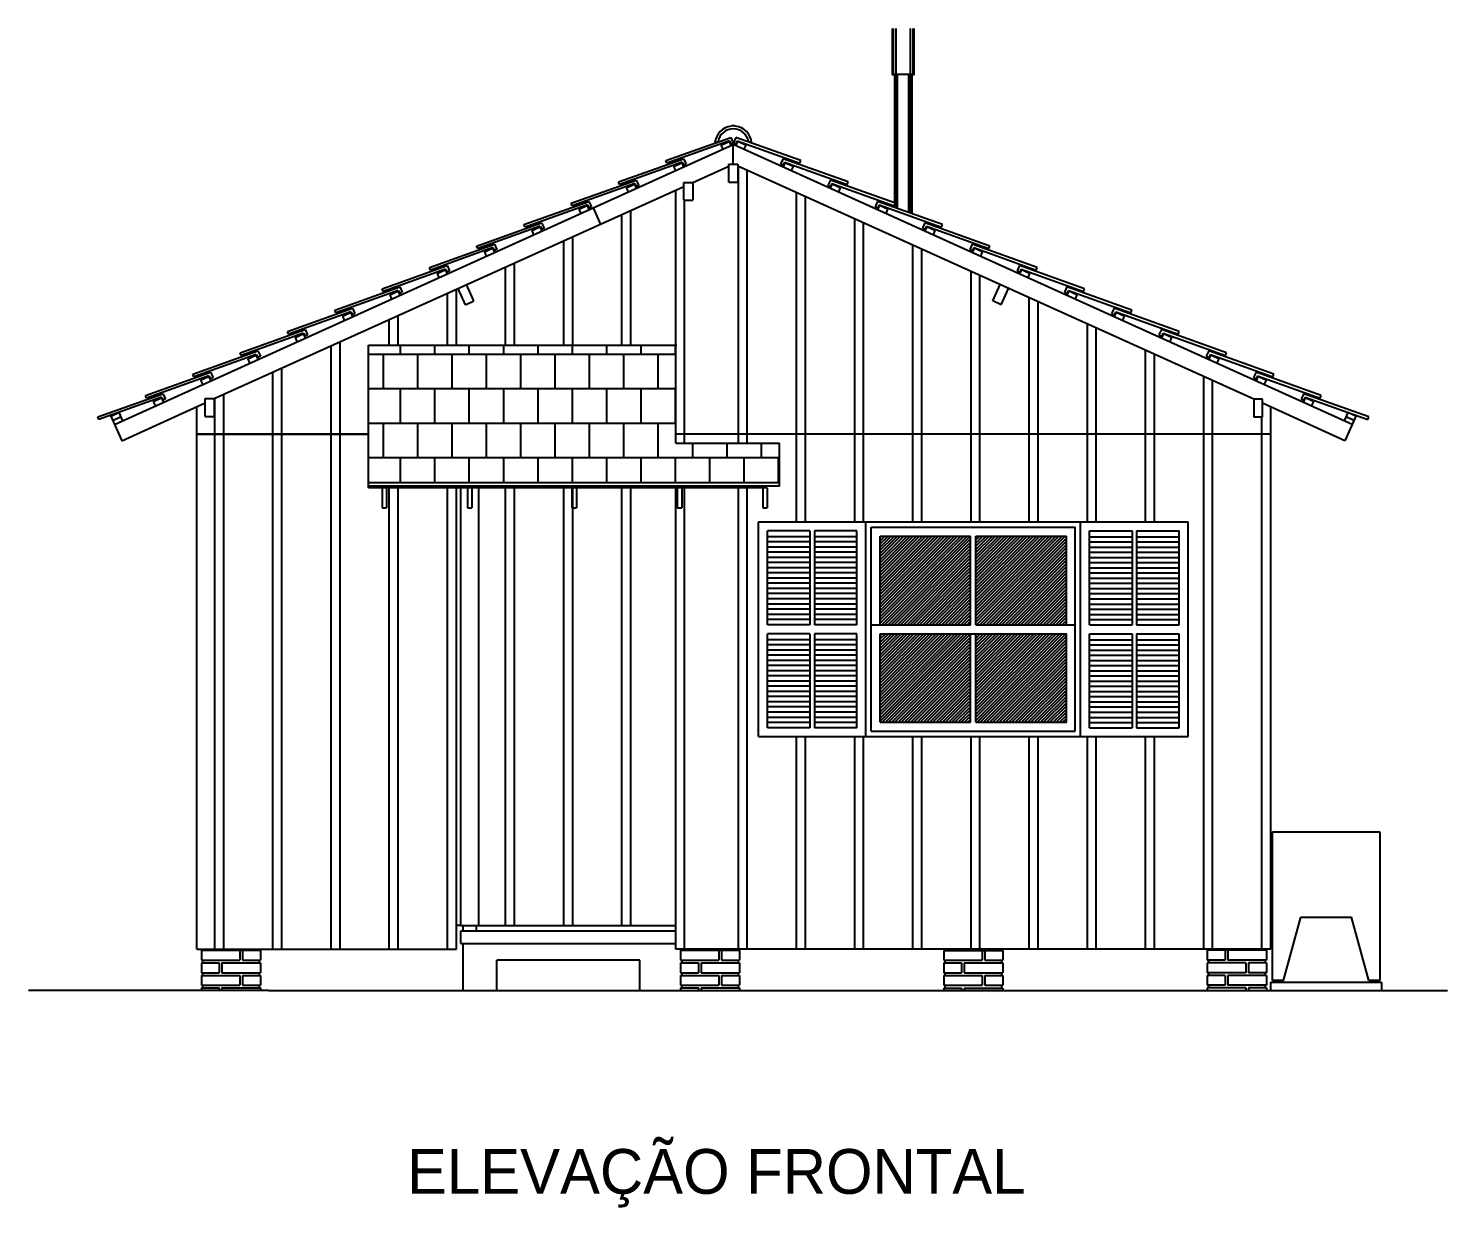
# Model space of a CAD drawing. Extents: x -7 to 295, y -11 to 39.
# Drawn here: x 77.01 to 84.94, y 28.87 to 35.45 of the extents above; entities that cross this region are included whole.
import ezdxf
from ezdxf.enums import TextEntityAlignment as Align

# ---------------------------------------------------------------- set-up
doc = ezdxf.new("R2010")
doc.units = 0
doc.header["$LTSCALE"] = 20
doc.layers.get('0').update_dxf_attribs({"linetype": 'CONTINUOUS'})
for name, color, linetype in [('DIM', 244, 'CONTINUOUS'), ('MADEIRAME', 244, 'CONTINUOUS'), ('PAREDE', 250, 'CONTINUOUS'), ('TELHADO', 1, 'CONTINUOUS'), ('TEXTO', 244, 'CONTINUOUS'), ('VIDROJAN', 252, 'CONTINUOUS'), ('VISTAL', 30, 'CONTINUOUS'), ('VISTAP', 244, 'CONTINUOUS')]:
    doc.layers.add(name, color=color, linetype=linetype)
doc.styles.add('STYLE1', font='txt')

# ---------------------------------------------------------------- blocks, each defined once
blk = doc.blocks.new('*X3')
at = {"color": 0, "linetype": 'CONTINUOUS'}
for p, q in [((19.1282, -4.0826), (19.6139, -3.5969)), ((19.1282, -4.0649), (19.5962, -3.5969)), ((19.1282, -4.0472), (19.5785, -3.5969)), ((19.1282, -4.0295), (19.5608, -3.5969)), ((19.1282, -4.0119), (19.5431, -3.5969)), ((19.1282, -3.9942), (19.5255, -3.5969)), ((19.1282, -3.9765), (19.5078, -3.5969)), ((19.1282, -3.9588), (19.4901, -3.5969)), ((19.1282, -3.9411), (19.4724, -3.5969)), ((19.1282, -3.9235), (19.4548, -3.5969)), ((19.1282, -3.9058), (19.4371, -3.5969)), ((19.1282, -3.8881), (19.4194, -3.5969)), ((19.1282, -3.8704), (19.4017, -3.5969)), ((19.1282, -3.8528), (19.384, -3.5969)), ((19.1282, -3.8351), (19.3664, -3.5969)), ((19.1282, -3.8174), (19.3487, -3.5969)), ((19.1282, -3.7997), (19.331, -3.5969)), ((19.1282, -3.782), (19.3133, -3.5969)), ((19.1282, -3.7644), (19.2957, -3.5969)), ((19.1282, -3.7467), (19.278, -3.5969)), ((19.1282, -3.729), (19.2603, -3.5969)), ((19.1282, -3.7113), (19.2426, -3.5969)), ((19.1282, -3.6937), (19.2249, -3.5969)), ((19.1282, -3.676), (19.2073, -3.5969)), ((19.1282, -3.6583), (19.1896, -3.5969)), ((19.1282, -3.6406), (19.1719, -3.5969)), ((19.1282, -3.6229), (19.1542, -3.5969)), ((19.1282, -3.6053), (19.1366, -3.5969)), ((19.1365, -4.0919), (19.6315, -3.5969)), ((19.1542, -4.0919), (19.6332, -3.6129)), ((19.1719, -4.0919), (19.6332, -3.6306)), ((19.6632, -4.0779), (20.1442, -3.5969)), ((19.6632, -4.0602), (20.1265, -3.5969)), ((19.6632, -4.0425), (20.1088, -3.5969)), ((19.6632, -4.0249), (20.0912, -3.5969)), ((19.6632, -4.0072), (20.0735, -3.5969)), ((19.6632, -3.9895), (20.0558, -3.5969)), ((19.6632, -3.9718), (20.0381, -3.5969)), ((19.6632, -3.9541), (20.0204, -3.5969)), ((19.6632, -3.9365), (20.0028, -3.5969)), ((19.6632, -3.9188), (19.9851, -3.5969)), ((19.6632, -3.9011), (19.9674, -3.5969)), ((19.6632, -3.8834), (19.9497, -3.5969)), ((19.6632, -3.8658), (19.9321, -3.5969)), ((19.6632, -3.8481), (19.9144, -3.5969)), ((19.6632, -3.8304), (19.8967, -3.5969)), ((19.6632, -3.8127), (19.879, -3.5969)), ((19.6632, -3.795), (19.8613, -3.5969)), ((19.6632, -3.7774), (19.8437, -3.5969)), ((19.6632, -3.7597), (19.826, -3.5969)), ((19.6632, -3.742), (19.8083, -3.5969)), ((19.6632, -3.7243), (19.7906, -3.5969)), ((19.6632, -3.7067), (19.773, -3.5969)), ((19.6632, -3.689), (19.7553, -3.5969)), ((19.6632, -3.6713), (19.7376, -3.5969)), ((19.6632, -3.6536), (19.7199, -3.5969)), ((19.6632, -3.636), (19.7022, -3.5969)), ((19.6632, -3.6183), (19.6846, -3.5969)), ((19.6632, -3.6006), (19.6669, -3.5969)), ((19.6669, -4.0919), (20.1619, -3.5969)), ((19.6845, -4.0919), (20.1682, -3.6082)), ((19.7022, -4.0919), (20.1682, -3.6259)), ((19.7199, -4.0919), (20.1682, -3.6436)), ((19.1896, -4.0919), (19.6332, -3.6483)), ((19.2072, -4.0919), (19.6332, -3.666)), ((19.2249, -4.0919), (19.6332, -3.6836)), ((19.2426, -4.0919), (19.6332, -3.7013)), ((19.2603, -4.0919), (19.6332, -3.719)), ((19.7376, -4.0919), (20.1682, -3.6613)), ((19.7552, -4.0919), (20.1682, -3.679)), ((19.7729, -4.0919), (20.1682, -3.6966)), ((19.7906, -4.0919), (20.1682, -3.7143)), ((19.278, -4.0919), (19.6332, -3.7367)), ((19.2956, -4.0919), (19.6332, -3.7543)), ((19.3133, -4.0919), (19.6332, -3.772)), ((19.331, -4.0919), (19.6332, -3.7897)), ((19.8083, -4.0919), (20.1682, -3.732)), ((19.826, -4.0919), (20.1682, -3.7497)), ((19.8436, -4.0919), (20.1682, -3.7673)), ((19.8613, -4.0919), (20.1682, -3.785)), ((19.879, -4.0919), (20.1682, -3.8027)), ((19.3487, -4.0919), (19.6332, -3.8074)), ((19.3663, -4.0919), (19.6332, -3.825)), ((19.384, -4.0919), (19.6332, -3.8427)), ((19.4017, -4.0919), (19.6332, -3.8604)), ((19.4194, -4.0919), (19.6332, -3.8781)), ((19.8967, -4.0919), (20.1682, -3.8204)), ((19.9143, -4.0919), (20.1682, -3.8381)), ((19.932, -4.0919), (20.1682, -3.8557)), ((19.9497, -4.0919), (20.1682, -3.8734)), ((19.4371, -4.0919), (19.6332, -3.8958)), ((19.4547, -4.0919), (19.6332, -3.9134)), ((19.4724, -4.0919), (19.6332, -3.9311)), ((19.4901, -4.0919), (19.6332, -3.9488)), ((19.9674, -4.0919), (20.1682, -3.8911)), ((19.9851, -4.0919), (20.1682, -3.9088)), ((20.0027, -4.0919), (20.1682, -3.9264)), ((20.0204, -4.0919), (20.1682, -3.9441)), ((20.0381, -4.0919), (20.1682, -3.9618)), ((19.5078, -4.0919), (19.6332, -3.9665)), ((19.5254, -4.0919), (19.6332, -3.9841)), ((19.5431, -4.0919), (19.6332, -4.0018)), ((19.5608, -4.0919), (19.6332, -4.0195)), ((19.5785, -4.0919), (19.6332, -4.0372)), ((20.0558, -4.0919), (20.1682, -3.9795)), ((20.0734, -4.0919), (20.1682, -3.9972)), ((20.0911, -4.0919), (20.1682, -4.0148)), ((20.1088, -4.0919), (20.1682, -4.0325)), ((19.5962, -4.0919), (19.6332, -4.0549)), ((19.6138, -4.0919), (19.6332, -4.0725)), ((19.6315, -4.0919), (19.6332, -4.0902)), ((20.1265, -4.0919), (20.1682, -4.0502)), ((20.1442, -4.0919), (20.1682, -4.0679)), ((20.1618, -4.0919), (20.1682, -4.0855)), ((19.1282, -4.6306), (19.6169, -4.1419)), ((19.1282, -4.6129), (19.5992, -4.1419)), ((19.1282, -4.5952), (19.5815, -4.1419)), ((19.1282, -4.5775), (19.5638, -4.1419)), ((19.1282, -4.5599), (19.5462, -4.1419)), ((19.1282, -4.5422), (19.5285, -4.1419)), ((19.1282, -4.5245), (19.5108, -4.1419)), ((19.1282, -4.5068), (19.4931, -4.1419)), ((19.1282, -4.4891), (19.4754, -4.1419)), ((19.1282, -4.4715), (19.4578, -4.1419)), ((19.1282, -4.4538), (19.4401, -4.1419)), ((19.1282, -4.4361), (19.4224, -4.1419)), ((19.1282, -4.4184), (19.4047, -4.1419)), ((19.1282, -4.4008), (19.3871, -4.1419)), ((19.1282, -4.3831), (19.3694, -4.1419)), ((19.1282, -4.3654), (19.3517, -4.1419)), ((19.1282, -4.3477), (19.334, -4.1419)), ((19.1282, -4.33), (19.3163, -4.1419)), ((19.1282, -4.3124), (19.2987, -4.1419)), ((19.1282, -4.2947), (19.281, -4.1419)), ((19.1282, -4.277), (19.2633, -4.1419)), ((19.1282, -4.2593), (19.2456, -4.1419)), ((19.1282, -4.2417), (19.228, -4.1419)), ((19.1282, -4.224), (19.2103, -4.1419)), ((19.1282, -4.2063), (19.1926, -4.1419)), ((19.1282, -4.1886), (19.1749, -4.1419)), ((19.1282, -4.171), (19.1572, -4.1419)), ((19.1282, -4.1533), (19.1396, -4.1419)), ((19.1395, -4.6369), (19.6332, -4.1432)), ((19.1572, -4.6369), (19.6332, -4.1609)), ((19.1749, -4.6369), (19.6332, -4.1786)), ((19.1926, -4.6369), (19.6332, -4.1963)), ((19.6632, -4.1486), (19.6699, -4.1419)), ((19.6632, -4.1663), (19.6876, -4.1419)), ((19.6632, -4.184), (19.7052, -4.1419)), ((19.6632, -4.2016), (19.7229, -4.1419)), ((19.6632, -4.2193), (19.7406, -4.1419)), ((19.6632, -4.237), (19.7583, -4.1419)), ((19.6632, -4.2547), (19.776, -4.1419)), ((19.6632, -4.2723), (19.7936, -4.1419)), ((19.6632, -4.29), (19.8113, -4.1419)), ((19.6632, -4.3077), (19.829, -4.1419)), ((19.6632, -4.3254), (19.8467, -4.1419)), ((19.6632, -4.3431), (19.8643, -4.1419)), ((19.6632, -4.3607), (19.882, -4.1419)), ((19.6632, -4.3784), (19.8997, -4.1419)), ((19.6632, -4.3961), (19.9174, -4.1419)), ((19.6632, -4.4138), (19.9351, -4.1419)), ((19.6632, -4.4314), (19.9527, -4.1419)), ((19.6632, -4.4491), (19.9704, -4.1419)), ((19.6632, -4.4668), (19.9881, -4.1419)), ((19.6632, -4.4845), (20.0058, -4.1419)), ((19.6632, -4.5022), (20.0234, -4.1419)), ((19.6632, -4.5198), (20.0411, -4.1419)), ((19.6632, -4.5375), (20.0588, -4.1419)), ((19.6632, -4.5552), (20.0765, -4.1419)), ((19.6632, -4.5729), (20.0942, -4.1419)), ((19.6632, -4.5905), (20.1118, -4.1419)), ((19.6632, -4.6082), (20.1295, -4.1419)), ((19.6632, -4.6259), (20.1472, -4.1419)), ((19.6699, -4.6369), (20.1649, -4.1419)), ((19.6875, -4.6369), (20.1682, -4.1563)), ((19.7052, -4.6369), (20.1682, -4.1739)), ((19.7229, -4.6369), (20.1682, -4.1916)), ((19.2102, -4.6369), (19.6332, -4.214)), ((19.2279, -4.6369), (19.6332, -4.2316)), ((19.2456, -4.6369), (19.6332, -4.2493)), ((19.2633, -4.6369), (19.6332, -4.267)), ((19.7406, -4.6369), (20.1682, -4.2093)), ((19.7583, -4.6369), (20.1682, -4.227)), ((19.7759, -4.6369), (20.1682, -4.2446)), ((19.7936, -4.6369), (20.1682, -4.2623)), ((19.8113, -4.6369), (20.1682, -4.28)), ((19.281, -4.6369), (19.6332, -4.2847)), ((19.2986, -4.6369), (19.6332, -4.3023)), ((19.3163, -4.6369), (19.6332, -4.32)), ((19.334, -4.6369), (19.6332, -4.3377)), ((19.3517, -4.6369), (19.6332, -4.3554)), ((19.829, -4.6369), (20.1682, -4.2977)), ((19.8466, -4.6369), (20.1682, -4.3154)), ((19.8643, -4.6369), (20.1682, -4.333)), ((19.882, -4.6369), (20.1682, -4.3507)), ((19.3693, -4.6369), (19.6332, -4.3731)), ((19.387, -4.6369), (19.6332, -4.3907)), ((19.4047, -4.6369), (19.6332, -4.4084)), ((19.4224, -4.6369), (19.6332, -4.4261)), ((19.8997, -4.6369), (20.1682, -4.3684)), ((19.9174, -4.6369), (20.1682, -4.3861)), ((19.935, -4.6369), (20.1682, -4.4037)), ((19.9527, -4.6369), (20.1682, -4.4214)), ((19.9704, -4.6369), (20.1682, -4.4391)), ((19.4401, -4.6369), (19.6332, -4.4438)), ((19.4577, -4.6369), (19.6332, -4.4614)), ((19.4754, -4.6369), (19.6332, -4.4791)), ((19.4931, -4.6369), (19.6332, -4.4968)), ((19.5108, -4.6369), (19.6332, -4.5145)), ((19.9881, -4.6369), (20.1682, -4.4568)), ((20.0057, -4.6369), (20.1682, -4.4745)), ((20.0234, -4.6369), (20.1682, -4.4921)), ((20.0411, -4.6369), (20.1682, -4.5098)), ((19.5284, -4.6369), (19.6332, -4.5322)), ((19.5461, -4.6369), (19.6332, -4.5498)), ((19.5638, -4.6369), (19.6332, -4.5675)), ((19.5815, -4.6369), (19.6332, -4.5852)), ((20.0588, -4.6369), (20.1682, -4.5275)), ((20.0765, -4.6369), (20.1682, -4.5452)), ((20.0941, -4.6369), (20.1682, -4.5628)), ((20.1118, -4.6369), (20.1682, -4.5805)), ((20.1295, -4.6369), (20.1682, -4.5982)), ((19.5992, -4.6369), (19.6332, -4.6029)), ((19.6168, -4.6369), (19.6332, -4.6205)), ((20.1472, -4.6369), (20.1682, -4.6159)), ((20.1648, -4.6369), (20.1682, -4.6336))]:
    blk.add_line(p, q, dxfattribs=at)
blk = doc.blocks.new('*X28')
at = {"color": 0, "linetype": 'CONTINUOUS'}
for p, q in [((-11.04, -12.48), (-11.04, -12.4288)), ((-10.848, -12.48), (-10.848, -12.4288)), ((-10.656, -12.48), (-10.656, -12.4288)), ((-10.464, -12.48), (-10.464, -12.4288)), ((-10.272, -12.48), (-10.272, -12.4288)), ((-10.08, -12.48), (-10.08, -12.4288)), ((-9.888, -12.48), (-9.888, -12.4288)), ((-9.696, -12.48), (-9.696, -12.4288)), ((-9.504, -12.48), (-9.504, -12.4288)), ((-11.2192, -12.48), (-9.503, -12.48)), ((-11.136, -12.672), (-11.136, -12.48)), ((-10.944, -12.672), (-10.944, -12.48)), ((-10.752, -12.672), (-10.752, -12.48)), ((-10.56, -12.672), (-10.56, -12.48)), ((-10.368, -12.672), (-10.368, -12.48)), ((-10.176, -12.672), (-10.176, -12.48)), ((-9.984, -12.672), (-9.984, -12.48)), ((-9.792, -12.672), (-9.792, -12.48)), ((-9.6, -12.672), (-9.6, -12.48)), ((-11.2192, -12.672), (-9.503, -12.672)), ((-11.04, -12.864), (-11.04, -12.672)), ((-10.848, -12.864), (-10.848, -12.672)), ((-10.656, -12.864), (-10.656, -12.672)), ((-10.464, -12.864), (-10.464, -12.672)), ((-10.272, -12.864), (-10.272, -12.672)), ((-10.08, -12.864), (-10.08, -12.672)), ((-9.888, -12.864), (-9.888, -12.672)), ((-9.696, -12.864), (-9.696, -12.672)), ((-9.504, -12.864), (-9.504, -12.672)), ((-11.2192, -12.864), (-9.503, -12.864)), ((-11.136, -13.056), (-11.136, -12.864)), ((-10.944, -13.056), (-10.944, -12.864)), ((-10.752, -13.056), (-10.752, -12.864)), ((-10.56, -13.056), (-10.56, -12.864)), ((-10.368, -13.056), (-10.368, -12.864)), ((-10.176, -13.056), (-10.176, -12.864)), ((-9.984, -13.056), (-9.984, -12.864)), ((-9.792, -13.056), (-9.792, -12.864)), ((-9.6, -13.056), (-9.6, -12.864)), ((-9.408, -13.056), (-9.408, -12.9765)), ((-9.216, -13.056), (-9.216, -12.9765)), ((-9.024, -13.056), (-9.024, -12.9765)), ((-11.2192, -13.056), (-8.9223, -13.056)), ((-11.04, -13.1971), (-11.04, -13.056)), ((-10.848, -13.1971), (-10.848, -13.056)), ((-10.656, -13.1971), (-10.656, -13.056)), ((-10.464, -13.1971), (-10.464, -13.056)), ((-10.272, -13.1971), (-10.272, -13.056)), ((-10.08, -13.1971), (-10.08, -13.056)), ((-9.888, -13.1971), (-9.888, -13.056)), ((-9.696, -13.1971), (-9.696, -13.056)), ((-9.504, -13.1971), (-9.504, -13.056)), ((-9.312, -13.1971), (-9.312, -13.056)), ((-9.12, -13.1971), (-9.12, -13.056)), ((-8.928, -13.1971), (-8.928, -13.056))]:
    blk.add_line(p, q, dxfattribs=at)

msp = doc.modelspace()

# ---------------------------------------------------------------- linework, layer by layer
at = {"layer": 'DIM', "color": 244, "linetype": 'CONTINUOUS'}
msp.add_line((81.1386, 32.8882), (78.9106, 32.8882), dxfattribs=at)
at = {"layer": 'DIM', "color": 30, "linetype": 'CONTINUOUS'}
for p, q in [((79.4268, 30.444), (79.4018, 30.444)), ((79.5268, 30.444), (80.6268, 30.444))]:
    msp.add_line(p, q, dxfattribs=at)
at = {"layer": 'MADEIRAME'}
for p, q in [((80.8795, 34.8016), (80.9251, 34.8221)), ((81.0179, 34.8016), (80.9723, 34.8221)), ((80.6152, 34.6823), (80.6608, 34.7028)), ((81.2822, 34.6823), (81.2367, 34.7028)), ((80.3509, 34.563), (80.3964, 34.5835)), ((81.5466, 34.563), (81.501, 34.5835)), ((77.4906, 33.2423), (80.165, 34.4511)), ((80.0865, 34.4437), (80.1321, 34.4643)), ((81.8109, 34.4437), (81.7653, 34.4643)), ((78.0475, 33.3863), (80.2059, 34.3604)), ((79.8222, 34.3244), (79.8678, 34.345)), ((82.0752, 34.3244), (82.0297, 34.345)), ((79.5579, 34.2051), (79.6035, 34.2257)), ((82.3396, 34.2051), (82.294, 34.2257)), ((79.2936, 34.0858), (79.3391, 34.1064)), ((82.6039, 34.0858), (82.5583, 34.1064)), ((79.0292, 33.9665), (79.0748, 33.9871)), ((82.8682, 33.9665), (82.8226, 33.9871)), ((78.7649, 33.8472), (78.8105, 33.8678)), ((83.1325, 33.8472), (83.087, 33.8678)), ((78.5006, 33.7279), (78.5461, 33.7485)), ((83.3969, 33.7279), (83.3513, 33.7485)), ((78.2362, 33.6086), (78.2818, 33.6292)), ((83.6612, 33.6086), (83.6156, 33.6292)), ((77.9719, 33.4893), (78.0175, 33.5099)), ((83.9255, 33.4893), (83.8799, 33.5099)), ((77.7076, 33.37), (77.7532, 33.3906)), ((84.1899, 33.37), (84.1443, 33.3906)), ((77.4701, 33.2878), (77.5156, 33.3084)), ((77.5318, 33.1511), (77.9975, 33.3637)), ((84.4274, 33.2878), (84.3818, 33.3084)), ((77.4803, 33.265), (77.5259, 33.2856)), ((84.4171, 33.265), (84.3715, 33.2856))]:
    msp.add_line(p, q, dxfattribs=at)
at = {"layer": 'MADEIRAME', "linetype": 'CONTINUOUS'}
for p, q in [((80.9251, 34.8221), (80.9354, 34.7993)), ((80.9723, 34.8221), (80.9621, 34.7993)), ((80.8795, 34.8016), (80.8898, 34.7788)), ((81.0179, 34.8016), (81.0076, 34.7788)), ((80.6152, 34.6823), (80.6255, 34.6595)), ((80.6608, 34.7028), (80.6711, 34.6801)), ((81.2367, 34.7028), (81.2264, 34.6801)), ((81.2822, 34.6823), (81.272, 34.6595)), ((80.3964, 34.5835), (80.4067, 34.5608)), ((81.501, 34.5835), (81.4907, 34.5608)), ((80.3509, 34.563), (80.3611, 34.5402)), ((81.5466, 34.563), (81.5363, 34.5402)), ((80.0865, 34.4437), (80.0968, 34.4209)), ((80.1321, 34.4643), (80.1424, 34.4415)), ((81.7653, 34.4643), (81.755, 34.4415)), ((81.8109, 34.4437), (81.8006, 34.4209)), ((79.8678, 34.345), (79.8781, 34.3222)), ((82.0297, 34.345), (82.0194, 34.3222)), ((79.8222, 34.3244), (79.8325, 34.3016)), ((82.0752, 34.3244), (82.0649, 34.3016)), ((79.5579, 34.2051), (79.5682, 34.1823)), ((79.6035, 34.2257), (79.6137, 34.2029)), ((82.294, 34.2257), (82.2837, 34.2029)), ((82.3396, 34.2051), (82.3293, 34.1823)), ((79.3391, 34.1064), (79.3494, 34.0836)), ((82.5583, 34.1064), (82.548, 34.0836)), ((79.2936, 34.0858), (79.3038, 34.063)), ((82.6039, 34.0858), (82.5936, 34.063)), ((79.0292, 33.9665), (79.0395, 33.9437)), ((79.0748, 33.9871), (79.0851, 33.9643)), ((82.8226, 33.9871), (82.8124, 33.9643)), ((82.8682, 33.9665), (82.8579, 33.9437)), ((78.8105, 33.8678), (78.8208, 33.845)), ((83.087, 33.8678), (83.0767, 33.845)), ((78.7649, 33.8472), (78.7752, 33.8244)), ((83.1325, 33.8472), (83.1223, 33.8244)), ((78.5006, 33.7279), (78.5109, 33.7051)), ((78.5461, 33.7485), (78.5564, 33.7257)), ((83.3513, 33.7485), (83.341, 33.7257)), ((83.3969, 33.7279), (83.3866, 33.7051)), ((78.2818, 33.6292), (78.2921, 33.6064)), ((83.6156, 33.6292), (83.6053, 33.6064)), ((78.2362, 33.6086), (78.2465, 33.5858)), ((83.6612, 33.6086), (83.6509, 33.5858)), ((77.9719, 33.4893), (77.9822, 33.4666)), ((78.0175, 33.5099), (78.0278, 33.4871)), ((83.8799, 33.5099), (83.8697, 33.4871)), ((83.9255, 33.4893), (83.9152, 33.4666)), ((77.5156, 33.3084), (77.5362, 33.2628)), ((77.7076, 33.37), (77.7179, 33.3473)), ((84.1899, 33.37), (84.1796, 33.3473)), ((84.3818, 33.3084), (84.3612, 33.2628)), ((77.4701, 33.2878), (77.5318, 33.1511))]:
    msp.add_line(p, q, dxfattribs=at)
at = {"layer": 'MADEIRAME', "color": 1}
for p, q in [((80.1648, 34.4516), (80.9487, 34.8054)), ((80.7225, 34.5936), (80.9237, 34.6844)), ((80.2059, 34.3604), (80.6725, 34.571))]:
    msp.add_line(p, q, dxfattribs=at)
at = {"layer": 'MADEIRAME', "color": 1, "linetype": 'CONTINUOUS'}
for p, q in [((80.9487, 34.6957), (80.9487, 34.8054)), ((84.4068, 33.2423), (80.9487, 34.8054)), ((83.856, 33.3836), (80.9737, 34.6844)), ((80.1648, 34.4516), (80.2068, 34.3586)), ((84.3657, 33.1511), (83.906, 33.361)), ((84.4274, 33.2878), (84.3657, 33.1511))]:
    msp.add_line(p, q, dxfattribs=at)
at = {"layer": 'MADEIRAME', "color": 250, "linetype": 'CONTINUOUS'}
for p, q in [((80.9237, 34.6957), (80.9737, 34.6957)), ((80.9237, 34.5957), (80.9237, 34.6957)), ((80.9737, 34.6961), (80.9737, 34.5957)), ((80.6725, 34.4938), (80.6725, 34.5938)), ((80.6725, 34.5938), (80.7225, 34.5938)), ((80.7225, 34.5938), (80.7225, 34.4938)), ((80.9237, 34.5957), (80.9737, 34.5957)), ((80.6725, 34.4938), (80.7225, 34.4938)), ((77.9975, 33.3863), (78.0475, 33.3863)), ((77.9975, 33.2863), (77.9975, 33.3863)), ((78.0475, 33.3863), (78.0475, 33.2863)), ((83.906, 33.3831), (83.856, 33.3831)), ((83.856, 33.3831), (83.856, 33.2831)), ((83.906, 33.2831), (83.906, 33.3831)), ((77.9975, 33.2863), (78.0475, 33.2863)), ((83.906, 33.2831), (83.856, 33.2831))]:
    msp.add_line(p, q, dxfattribs=at)
at = {"layer": 'MADEIRAME', "color": 244, "linetype": 'CONTINUOUS'}
for p, q in [((77.7532, 33.3906), (77.7634, 33.3678)), ((84.1443, 33.3906), (84.134, 33.3678))]:
    msp.add_line(p, q, dxfattribs=at)
at = {"layer": 'PAREDE', "color": 30, "linetype": 'CONTINUOUS'}
for p, q in [((80.5721, 34.7157), (80.9343, 34.8451)), ((80.927, 34.8259), (80.5778, 34.7008)), ((80.8463, 34.8158), (80.8633, 34.8219)), ((80.927, 34.8259), (80.935, 34.8092)), ((80.9343, 34.8451), (80.9486, 34.8154)), ((80.9486, 34.8154), (80.935, 34.8092)), ((80.9634, 34.845), (80.9491, 34.8152)), ((80.9491, 34.8152), (80.9624, 34.8092)), ((80.9705, 34.8259), (80.9624, 34.8092)), ((81.3253, 34.7157), (80.9634, 34.845)), ((80.9705, 34.8259), (81.3196, 34.7008)), ((80.3078, 34.5964), (80.671, 34.7262)), ((80.6626, 34.7066), (80.3135, 34.5815)), ((80.5778, 34.7008), (80.5721, 34.7157)), ((80.6626, 34.7066), (80.6707, 34.6899)), ((80.6852, 34.6965), (80.6707, 34.6899)), ((80.671, 34.7262), (80.6852, 34.6965)), ((81.2265, 34.7262), (81.2122, 34.6965)), ((81.2122, 34.6965), (81.2268, 34.6899)), ((81.5896, 34.5964), (81.2265, 34.7262)), ((81.2348, 34.7066), (81.2268, 34.6899)), ((81.2348, 34.7066), (81.5839, 34.5815)), ((81.3196, 34.7008), (81.3253, 34.7157)), ((80.0435, 34.4771), (80.4066, 34.6069)), ((80.3983, 34.5873), (80.0492, 34.4622)), ((80.3135, 34.5815), (80.3078, 34.5964)), ((80.3983, 34.5873), (80.4063, 34.5706)), ((80.4209, 34.5772), (80.4063, 34.5706)), ((80.4066, 34.6069), (80.4209, 34.5772)), ((81.4908, 34.6069), (81.4765, 34.5772)), ((81.4765, 34.5772), (81.4911, 34.5706)), ((81.854, 34.4771), (81.4908, 34.6069)), ((81.4991, 34.5873), (81.4911, 34.5706)), ((81.4991, 34.5873), (81.8482, 34.4622)), ((81.5839, 34.5815), (81.5896, 34.5964)), ((79.7792, 34.3578), (80.1423, 34.4876)), ((80.134, 34.468), (79.7849, 34.343)), ((80.0492, 34.4622), (80.0435, 34.4771)), ((80.134, 34.468), (80.142, 34.4513)), ((80.1566, 34.4579), (80.142, 34.4513)), ((80.1423, 34.4876), (80.1566, 34.4579)), ((81.7551, 34.4876), (81.7409, 34.4579)), ((81.7409, 34.4579), (81.7554, 34.4513)), ((82.1183, 34.3578), (81.7551, 34.4876)), ((81.7635, 34.468), (81.7554, 34.4513)), ((81.7635, 34.468), (82.1126, 34.343)), ((81.8482, 34.4622), (81.854, 34.4771)), ((79.5148, 34.2385), (79.878, 34.3683)), ((79.8696, 34.3487), (79.5205, 34.2237)), ((79.7849, 34.343), (79.7792, 34.3578)), ((79.8696, 34.3487), (79.8777, 34.332)), ((79.8922, 34.3386), (79.8777, 34.332)), ((79.878, 34.3683), (79.8922, 34.3386)), ((82.0195, 34.3683), (82.0052, 34.3386)), ((82.0052, 34.3386), (82.0198, 34.332)), ((82.3826, 34.2385), (82.0195, 34.3683)), ((82.0278, 34.3487), (82.0198, 34.332)), ((82.0278, 34.3487), (82.3769, 34.2237)), ((82.1126, 34.343), (82.1183, 34.3578)), ((79.2505, 34.1192), (79.6136, 34.249)), ((79.6053, 34.2294), (79.2562, 34.1044)), ((79.5205, 34.2237), (79.5148, 34.2385)), ((79.6053, 34.2294), (79.6134, 34.2127)), ((79.6279, 34.2193), (79.6134, 34.2127)), ((79.6136, 34.249), (79.6279, 34.2193)), ((82.2838, 34.249), (82.2695, 34.2193)), ((82.2695, 34.2193), (82.2841, 34.2127)), ((82.6469, 34.1192), (82.2838, 34.249)), ((82.2921, 34.2294), (82.2841, 34.2127)), ((82.2921, 34.2294), (82.6412, 34.1044)), ((82.3769, 34.2237), (82.3826, 34.2385)), ((78.9862, 33.9999), (79.3493, 34.1297)), ((79.341, 34.1101), (78.9919, 33.9851)), ((79.2562, 34.1044), (79.2505, 34.1192)), ((79.341, 34.1101), (79.349, 34.0934)), ((79.3636, 34.1), (79.349, 34.0934)), ((79.3493, 34.1297), (79.3636, 34.1)), ((82.5481, 34.1297), (82.5338, 34.1)), ((82.5338, 34.1), (82.5484, 34.0934)), ((82.9113, 33.9999), (82.5481, 34.1297)), ((82.5565, 34.1101), (82.5484, 34.0934)), ((82.5565, 34.1101), (82.9056, 33.9851)), ((82.6412, 34.1044), (82.6469, 34.1192)), ((78.7218, 33.8806), (79.085, 34.0104)), ((79.0767, 33.9908), (78.7276, 33.8658)), ((78.9919, 33.9851), (78.9862, 33.9999)), ((79.0767, 33.9908), (79.0847, 33.9741)), ((79.0993, 33.9807), (79.0847, 33.9741)), ((79.085, 34.0104), (79.0993, 33.9807)), ((82.8125, 34.0104), (82.7982, 33.9807)), ((82.7982, 33.9807), (82.8127, 33.9741)), ((83.1756, 33.8806), (82.8125, 34.0104)), ((82.8208, 33.9908), (82.8127, 33.9741)), ((82.8208, 33.9908), (83.1699, 33.8658)), ((82.9056, 33.9851), (82.9113, 33.9999)), ((78.4575, 33.7613), (78.8207, 33.8911)), ((78.8123, 33.8715), (78.4632, 33.7465)), ((78.7276, 33.8658), (78.7218, 33.8806)), ((78.8123, 33.8715), (78.8204, 33.8548)), ((78.8349, 33.8615), (78.8204, 33.8548)), ((78.8207, 33.8911), (78.8349, 33.8615)), ((83.0768, 33.8911), (83.0625, 33.8615)), ((83.0625, 33.8615), (83.0771, 33.8548)), ((83.4399, 33.7613), (83.0768, 33.8911)), ((83.0851, 33.8715), (83.0771, 33.8548)), ((83.0851, 33.8715), (83.4342, 33.7465)), ((83.1699, 33.8658), (83.1756, 33.8806)), ((78.1932, 33.6421), (78.5563, 33.7718)), ((78.548, 33.7522), (78.1989, 33.6272)), ((78.4632, 33.7465), (78.4575, 33.7613)), ((78.548, 33.7522), (78.556, 33.7355)), ((78.5706, 33.7422), (78.556, 33.7355)), ((78.5563, 33.7718), (78.5706, 33.7422)), ((83.3411, 33.7718), (83.3268, 33.7422)), ((83.3268, 33.7422), (83.3414, 33.7355)), ((83.7043, 33.6421), (83.3411, 33.7718)), ((83.3494, 33.7522), (83.3414, 33.7355)), ((83.3494, 33.7522), (83.6985, 33.6272)), ((83.4342, 33.7465), (83.4399, 33.7613)), ((77.9289, 33.5228), (78.292, 33.6525)), ((78.2837, 33.6329), (77.9346, 33.5079)), ((78.1989, 33.6272), (78.1932, 33.6421)), ((78.2837, 33.6329), (78.2917, 33.6162)), ((78.3063, 33.6229), (78.2917, 33.6162)), ((78.292, 33.6525), (78.3063, 33.6229)), ((83.6054, 33.6525), (83.5912, 33.6229)), ((83.5912, 33.6229), (83.6057, 33.6162)), ((83.9686, 33.5228), (83.6054, 33.6525)), ((83.6138, 33.6329), (83.6057, 33.6162)), ((83.6138, 33.6329), (83.9629, 33.5079)), ((83.6985, 33.6272), (83.7043, 33.6421)), ((77.6645, 33.4035), (78.0277, 33.5332)), ((78.0193, 33.5136), (77.6702, 33.3886)), ((77.9346, 33.5079), (77.9289, 33.5228)), ((78.0193, 33.5136), (78.0274, 33.4969)), ((78.042, 33.5036), (78.0274, 33.4969)), ((78.0277, 33.5332), (78.042, 33.5036)), ((83.8698, 33.5332), (83.8555, 33.5036)), ((83.8555, 33.5036), (83.87, 33.4969)), ((84.2329, 33.4035), (83.8698, 33.5332)), ((83.8781, 33.5136), (83.87, 33.4969)), ((83.8781, 33.5136), (84.2272, 33.3886)), ((83.9629, 33.5079), (83.9686, 33.5228)), ((77.3986, 33.2842), (77.7617, 33.4139)), ((77.7534, 33.3944), (77.4043, 33.2693)), ((77.6702, 33.3886), (77.6645, 33.4035)), ((77.7534, 33.3944), (77.7615, 33.3777)), ((77.776, 33.3843), (77.7615, 33.3777)), ((77.7617, 33.4139), (77.776, 33.3843)), ((84.1357, 33.4139), (84.1214, 33.3843)), ((84.1214, 33.3843), (84.136, 33.3777)), ((84.4988, 33.2842), (84.1357, 33.4139)), ((84.144, 33.3944), (84.136, 33.3777)), ((84.144, 33.3944), (84.4931, 33.2693)), ((84.2272, 33.3886), (84.2329, 33.4035)), ((77.4043, 33.2693), (77.3986, 33.2842)), ((84.4931, 33.2693), (84.4988, 33.2842))]:
    msp.add_line(p, q, dxfattribs=at)
at = {"layer": 'PAREDE', "linetype": 'CONTINUOUS'}
for p, q in [((79.4531, 33.911), (79.4988, 33.9316)), ((82.4443, 33.911), (82.3986, 33.9316))]:
    msp.add_line(p, q, dxfattribs=at)
at = {"layer": 'TELHADO', "color": 30, "linetype": 'CONTINUOUS'}
for p, q in [((80.9375, 34.9077), (80.9402, 34.9122)), ((80.9402, 34.9122), (80.9573, 34.9122)), ((80.9573, 34.9122), (80.9599, 34.9077)), ((81.0341, 34.8219), (81.0511, 34.8158))]:
    msp.add_line(p, q, dxfattribs=at)
at = {"layer": 'TELHADO', "linetype": 'CONTINUOUS'}
for p, q in [((78.9106, 33.6853), (80.6323, 33.6853)), ((80.6268, 33.1376), (81.2074, 33.1376))]:
    msp.add_line(p, q, dxfattribs=at)
at = {"layer": 'TELHADO', "color": 1, "linetype": 'CONTINUOUS'}
for p, q in [((81.2074, 32.917), (78.9106, 32.917)), ((81.2074, 32.897), (78.9106, 32.897))]:
    msp.add_line(p, q, dxfattribs=at)
at = {"layer": 'TELHADO', "color": 244, "linetype": 'CONTINUOUS'}
for p, q in [((81.3768, 32.6489), (81.3768, 32.1239)), ((81.4018, 32.6489), (81.4018, 32.1239)), ((83.1768, 32.6489), (83.1768, 32.1239)), ((83.2018, 32.6489), (83.2018, 32.1239)), ((81.3768, 32.0739), (81.3768, 31.5489)), ((81.4018, 32.0739), (81.4018, 31.5489)), ((83.1768, 32.0739), (83.1768, 31.5489)), ((83.2018, 32.0739), (83.2018, 31.5489))]:
    msp.add_line(p, q, dxfattribs=at)
at = {"layer": 'TELHADO', "color": 30, "linetype": 'CONTINUOUS'}
for radius, start, end in [(0.103, 96.24827, 174.19626), (0.087, 10.94119, 169.05881), (0.103, 5.80374, 83.75173)]:
    msp.add_arc((80.9487, 34.8054), radius, start, end, dxfattribs=at)
at = {"layer": 'VISTAL', "color": 30}
for p, q in [((81.8559, 35.1965), (81.8559, 34.4516)), ((81.8667, 34.4477), (81.8667, 35.1965)), ((81.9286, 34.4256), (81.9286, 35.1965)), ((81.9393, 35.1965), (81.9393, 34.4218)), ((77.9768, 30.3058), (78.3068, 30.3058)), ((77.9768, 30.3058), (77.9768, 30.2508)), ((78.1918, 30.3058), (78.1918, 30.2508)), ((78.2068, 30.3058), (78.2068, 30.2508)), ((78.3068, 30.3058), (78.3068, 30.2508)), ((77.9768, 30.2508), (78.1918, 30.2508)), ((77.9768, 30.2358), (78.0768, 30.2358)), ((77.9768, 30.2358), (77.9768, 30.1808)), ((77.9838, 30.2508), (77.9838, 30.2358)), ((78.0768, 30.2358), (78.0768, 30.1808)), ((78.0918, 30.2358), (78.0918, 30.1808)), ((78.0918, 30.2358), (78.3068, 30.2358)), ((78.2068, 30.2508), (78.3068, 30.2508)), ((78.2998, 30.2508), (78.2998, 30.2358)), ((78.3068, 30.2358), (78.3068, 30.1808)), ((77.9768, 30.1808), (78.0768, 30.1808)), ((77.9768, 30.1658), (78.1918, 30.1658)), ((77.9768, 30.1658), (77.9768, 30.1108)), ((77.9838, 30.1808), (77.9838, 30.1658)), ((78.0918, 30.1808), (78.3068, 30.1808)), ((78.1918, 30.1658), (78.1918, 30.1108)), ((78.2068, 30.1658), (78.2068, 30.1108)), ((78.2068, 30.1658), (78.3068, 30.1658)), ((78.2998, 30.1808), (78.2998, 30.1658)), ((78.3068, 30.1658), (78.3068, 30.1108)), ((77.9768, 30.1108), (78.1918, 30.1108)), ((77.9768, 30.0958), (78.0768, 30.0958)), ((77.9768, 30.0958), (77.9768, 30.087)), ((77.9838, 30.1108), (77.9838, 30.0958)), ((78.0768, 30.0958), (78.0768, 30.087)), ((78.0918, 30.0958), (78.0918, 30.087)), ((78.0918, 30.0958), (78.3068, 30.0958)), ((78.2068, 30.1108), (78.3068, 30.1108)), ((78.2998, 30.1108), (78.2998, 30.0958)), ((78.3068, 30.0958), (78.3068, 30.087))]:
    msp.add_line(p, q, dxfattribs=at)
at = {"layer": 'VISTAL', "color": 30, "linetype": 'CONTINUOUS'}
for p, q in [((80.3268, 33.6853), (80.3268, 34.415)), ((80.0018, 33.6853), (80.0018, 34.2683)), ((79.6768, 33.6853), (79.6768, 34.1216)), ((79.3518, 33.6853), (79.3518, 33.9749)), ((79.0268, 33.6853), (79.0268, 33.8283)), ((78.7018, 30.312), (78.7018, 33.6816)), ((78.3768, 30.312), (78.3768, 33.5349)), ((78.0518, 30.312), (78.0518, 33.3882)), ((77.9518, 30.312), (77.9518, 33.187)), ((77.9518, 33.187), (78.9106, 33.187)), ((78.9106, 33.187), (77.9518, 33.187)), ((79.0268, 30.312), (79.0268, 32.8882)), ((79.3518, 30.312), (79.3518, 32.8882)), ((79.6768, 30.444), (79.6768, 32.8882)), ((80.0018, 30.444), (80.0018, 32.8882)), ((80.3268, 30.444), (80.3268, 32.8882)), ((77.9518, 30.312), (79.4018, 30.312))]:
    msp.add_line(p, q, dxfattribs=at)
at = {"layer": 'VISTAL', "color": 30}
for points in [[(81.8357, 35.4536), (81.8357, 35.1965), (81.8428, 35.1965), (81.8428, 35.4536)], [(81.8571, 35.4536), (81.8571, 35.1965)], [(81.9381, 35.1965), (81.9381, 35.4536)], [(81.9524, 35.4536), (81.9524, 35.1965), (81.9595, 35.1965), (81.9595, 35.4536)], [(81.9595, 35.1965), (81.8357, 35.1965)], [(81.85, 35.1965), (81.85, 34.4785)], [(81.9452, 35.1965), (81.9452, 34.4197)]]:
    msp.add_lwpolyline(points, dxfattribs=at)
at = {"layer": 'VISTAP', "color": 1}
for p, q in [((80.9768, 33.1376), (80.9768, 34.683)), ((81.0268, 33.1376), (81.0268, 34.6604)), ((80.6268, 33.1376), (80.6268, 34.5504)), ((80.6764, 33.1376), (80.6764, 34.4938)), ((81.3018, 32.6989), (81.3018, 34.5363)), ((81.3518, 32.6989), (81.3518, 34.5138)), ((81.6268, 32.6989), (81.6268, 34.3896)), ((81.6768, 32.6989), (81.6768, 34.3671)), ((81.9518, 32.6989), (81.9518, 34.243)), ((82.0018, 32.6989), (82.0018, 34.2204)), ((82.2768, 32.6989), (82.2768, 34.1004)), ((82.3268, 32.6989), (82.3268, 34.0737)), ((82.6018, 32.6989), (82.6018, 33.9496)), ((82.6518, 32.6989), (82.6518, 33.9271)), ((82.9268, 32.6989), (82.9268, 33.8029)), ((82.9768, 32.6989), (82.9768, 33.7804)), ((78.9106, 32.8882), (78.9106, 33.6853)), ((83.2518, 32.6989), (83.2518, 33.6563)), ((83.3018, 32.6989), (83.3018, 33.6337)), ((83.5768, 30.312), (83.5768, 33.5096)), ((83.6268, 30.312), (83.6268, 33.487)), ((77.9518, 33.187), (77.9518, 33.3429)), ((83.9518, 32.197), (83.9518, 33.3401)), ((83.9018, 32.197), (83.9018, 33.2831)), ((81.2074, 32.897), (81.2074, 33.1376)), ((79.4268, 30.444), (79.4268, 32.8882)), ((79.5268, 30.444), (79.5268, 32.8882)), ((80.6268, 30.312), (80.6268, 32.8882)), ((80.6764, 30.312), (80.6764, 32.8882)), ((80.9768, 30.312), (80.9768, 32.8882)), ((81.0268, 30.312), (81.0268, 32.8882)), ((83.9018, 30.312), (83.9018, 32.197)), ((83.9518, 30.312), (83.9518, 32.197)), ((81.3018, 30.312), (81.3018, 31.4989)), ((81.3518, 30.312), (81.3518, 31.4989)), ((81.6268, 30.312), (81.6268, 31.4989)), ((81.6768, 30.312), (81.6768, 31.4989)), ((81.9518, 30.312), (81.9518, 31.4989)), ((82.0018, 30.312), (82.0018, 31.4989)), ((82.2768, 30.312), (82.2768, 31.4989)), ((82.3268, 30.312), (82.3268, 31.4989)), ((82.6018, 30.312), (82.6018, 31.4989)), ((82.6518, 30.312), (82.6518, 31.4989)), ((82.9268, 30.312), (82.9268, 31.4989)), ((82.9768, 30.312), (82.9768, 31.4989)), ((83.2518, 30.312), (83.2518, 31.4989)), ((83.3018, 30.312), (83.3018, 31.4989)), ((79.4268, 30.344), (79.4268, 30.414)), ((79.4388, 30.414), (79.4388, 30.444)), ((79.5148, 30.414), (79.5148, 30.444)), ((79.4388, 30.0811), (79.4388, 30.344)), ((83.9518, 30.312), (80.6268, 30.312))]:
    msp.add_line(p, q, dxfattribs=at)
at = {"layer": 'VISTAP', "color": 30}
for p, q in [((80.3768, 33.6853), (80.3768, 34.4375)), ((80.0518, 33.6853), (80.0518, 34.2909)), ((79.7268, 33.6853), (79.7268, 34.1442)), ((79.4018, 33.6853), (79.4018, 33.9975)), ((79.0768, 33.7225), (79.0768, 33.8508)), ((78.7518, 30.312), (78.7518, 33.7042)), ((79.0768, 33.6853), (79.0768, 33.7225)), ((78.4268, 30.312), (78.4268, 33.5575)), ((78.1018, 30.312), (78.1018, 33.4108)), ((79.0768, 30.312), (79.0768, 32.8882)), ((79.4018, 30.312), (79.4018, 32.8882)), ((79.7268, 30.444), (79.7268, 32.8882)), ((80.0518, 30.444), (80.0518, 32.8882)), ((80.3768, 30.444), (80.3768, 32.8882))]:
    msp.add_line(p, q, dxfattribs=at)
at = {"layer": 'VISTAP', "color": 250}
for p, q in [((79.4987, 33.9315), (79.4576, 34.0227)), ((82.3987, 33.9315), (82.4399, 34.0227)), ((79.4531, 33.911), (79.412, 34.0021)), ((82.4443, 33.911), (82.4854, 34.0021))]:
    msp.add_line(p, q, dxfattribs=at)
at = {"layer": 'VISTAP', "linetype": 'CONTINUOUS'}
for p, q in [((83.9518, 33.187), (80.6268, 33.187)), ((78.9864, 32.8882), (78.9864, 32.7759)), ((79.0114, 32.8882), (79.0114, 32.7759)), ((79.4634, 32.8882), (79.4634, 32.7759)), ((79.4884, 32.8882), (79.4884, 32.7759)), ((80.0473, 32.8882), (80.0473, 32.7759)), ((80.0723, 32.8882), (80.0723, 32.7759)), ((80.6358, 32.8882), (80.6358, 32.7759)), ((80.6608, 32.8882), (80.6608, 32.7759)), ((81.1136, 32.8882), (81.1136, 32.7759)), ((81.1386, 32.8882), (81.1386, 32.7759)), ((78.9864, 32.7759), (79.0114, 32.7759)), ((79.4634, 32.7759), (79.4884, 32.7759)), ((80.0473, 32.7759), (80.0723, 32.7759)), ((80.6358, 32.7759), (80.6608, 32.7759)), ((81.1136, 32.7759), (81.1386, 32.7759))]:
    msp.add_line(p, q, dxfattribs=at)
at = {"layer": 'VISTAP', "color": 244, "linetype": 'CONTINUOUS'}
for p, q in [((81.0893, 32.6989), (83.4893, 32.6989)), ((81.0893, 31.4989), (81.0893, 32.6989)), ((81.6893, 31.4989), (81.6893, 32.6989)), ((81.7193, 32.6689), (82.8593, 32.6689)), ((81.7193, 31.5289), (81.7193, 32.6689)), ((82.8593, 31.5289), (82.8593, 32.6689)), ((82.8893, 31.4989), (82.8893, 32.6989)), ((83.4893, 31.4989), (83.4893, 32.6989)), ((81.1393, 32.1239), (81.1393, 32.6489)), ((81.3768, 32.6489), (81.1393, 32.6489)), ((81.3768, 32.6152), (81.1393, 32.6152)), ((81.6393, 32.6489), (81.4018, 32.6489)), ((81.6393, 32.6152), (81.4018, 32.6152)), ((81.6393, 32.1239), (81.6393, 32.6489)), ((81.7693, 32.6189), (82.2743, 32.6189)), ((81.7693, 32.1239), (81.7693, 32.6189)), ((82.2743, 32.1239), (82.2743, 32.6189)), ((82.3043, 32.1239), (82.3043, 32.6189)), ((82.3043, 32.6189), (82.8093, 32.6189)), ((82.8093, 32.1239), (82.8093, 32.6189)), ((82.9393, 32.1239), (82.9393, 32.6489)), ((82.9393, 32.6489), (83.1768, 32.6489)), ((82.9393, 32.6152), (83.1768, 32.6152)), ((83.2018, 32.6489), (83.4393, 32.6489)), ((83.2018, 32.6152), (83.4393, 32.6152)), ((83.4393, 32.1239), (83.4393, 32.6489)), ((81.3768, 32.5863), (81.1393, 32.5863)), ((81.3768, 32.5574), (81.1393, 32.5574)), ((81.3768, 32.5285), (81.1393, 32.5285)), ((81.6393, 32.5863), (81.4018, 32.5863)), ((81.6393, 32.5574), (81.4018, 32.5574)), ((81.6393, 32.5285), (81.4018, 32.5285)), ((82.9393, 32.5863), (83.1768, 32.5863)), ((82.9393, 32.5574), (83.1768, 32.5574)), ((82.9393, 32.5285), (83.1768, 32.5285)), ((83.2018, 32.5863), (83.4393, 32.5863)), ((83.2018, 32.5574), (83.4393, 32.5574)), ((83.2018, 32.5285), (83.4393, 32.5285)), ((81.3768, 32.4996), (81.1393, 32.4996)), ((81.3768, 32.4707), (81.1393, 32.4707)), ((81.3768, 32.4418), (81.1393, 32.4418)), ((81.6393, 32.4996), (81.4018, 32.4996)), ((81.6393, 32.4707), (81.4018, 32.4707)), ((81.6393, 32.4418), (81.4018, 32.4418)), ((82.9393, 32.4996), (83.1768, 32.4996)), ((82.9393, 32.4707), (83.1768, 32.4707)), ((82.9393, 32.4418), (83.1768, 32.4418)), ((83.2018, 32.4996), (83.4393, 32.4996)), ((83.2018, 32.4707), (83.4393, 32.4707)), ((83.2018, 32.4418), (83.4393, 32.4418)), ((81.3768, 32.4129), (81.1393, 32.4129)), ((81.3768, 32.384), (81.1393, 32.384)), ((81.3768, 32.3551), (81.1393, 32.3551)), ((81.6393, 32.4129), (81.4018, 32.4129)), ((81.6393, 32.384), (81.4018, 32.384)), ((81.6393, 32.3551), (81.4018, 32.3551)), ((82.9393, 32.4129), (83.1768, 32.4129)), ((82.9393, 32.384), (83.1768, 32.384)), ((82.9393, 32.3551), (83.1768, 32.3551)), ((83.2018, 32.4129), (83.4393, 32.4129)), ((83.2018, 32.384), (83.4393, 32.384)), ((83.2018, 32.3551), (83.4393, 32.3551)), ((81.3768, 32.3262), (81.1393, 32.3262)), ((81.3768, 32.2973), (81.1393, 32.2973)), ((81.6393, 32.3262), (81.4018, 32.3262)), ((81.6393, 32.2973), (81.4018, 32.2973)), ((82.9393, 32.3262), (83.1768, 32.3262)), ((82.9393, 32.2973), (83.1768, 32.2973)), ((83.2018, 32.3262), (83.4393, 32.3262)), ((83.2018, 32.2973), (83.4393, 32.2973)), ((81.3768, 32.2684), (81.1393, 32.2684)), ((81.3768, 32.2395), (81.1393, 32.2395)), ((81.3768, 32.2106), (81.1393, 32.2106)), ((81.6393, 32.2684), (81.4018, 32.2684)), ((81.6393, 32.2395), (81.4018, 32.2395)), ((81.6393, 32.2106), (81.4018, 32.2106)), ((82.9393, 32.2684), (83.1768, 32.2684)), ((82.9393, 32.2395), (83.1768, 32.2395)), ((82.9393, 32.2106), (83.1768, 32.2106)), ((83.2018, 32.2684), (83.4393, 32.2684)), ((83.2018, 32.2395), (83.4393, 32.2395)), ((83.2018, 32.2106), (83.4393, 32.2106)), ((81.3768, 32.1817), (81.1393, 32.1817)), ((81.3768, 32.1528), (81.1393, 32.1528)), ((81.3768, 32.1239), (81.1393, 32.1239)), ((81.6393, 32.1817), (81.4018, 32.1817)), ((81.6393, 32.1528), (81.4018, 32.1528)), ((81.6393, 32.1239), (81.4018, 32.1239)), ((81.7193, 32.1239), (82.2743, 32.1239)), ((82.3043, 32.1239), (82.8593, 32.1239)), ((82.9393, 32.1817), (83.1768, 32.1817)), ((82.9393, 32.1528), (83.1768, 32.1528)), ((82.9393, 32.1239), (83.1768, 32.1239)), ((83.2018, 32.1817), (83.4393, 32.1817)), ((83.2018, 32.1528), (83.4393, 32.1528)), ((83.2018, 32.1239), (83.4393, 32.1239)), ((81.1393, 31.5489), (81.1393, 32.0739)), ((81.3768, 32.0739), (81.1393, 32.0739)), ((81.3768, 32.0402), (81.1393, 32.0402)), ((81.6393, 32.0739), (81.4018, 32.0739)), ((81.6393, 32.0402), (81.4018, 32.0402)), ((81.6393, 31.5489), (81.6393, 32.0739)), ((81.7693, 32.0739), (82.8093, 32.0739)), ((81.7693, 31.5789), (81.7693, 32.0739)), ((82.2743, 31.5789), (82.2743, 32.0739)), ((82.3043, 31.5789), (82.3043, 32.0739)), ((82.8093, 31.5789), (82.8093, 32.0739)), ((82.9393, 31.5489), (82.9393, 32.0739)), ((82.9393, 32.0739), (83.1768, 32.0739)), ((82.9393, 32.0402), (83.1768, 32.0402)), ((83.2018, 32.0739), (83.4393, 32.0739)), ((83.2018, 32.0402), (83.4393, 32.0402)), ((83.4393, 31.5489), (83.4393, 32.0739)), ((81.3768, 32.0113), (81.1393, 32.0113)), ((81.3768, 31.9824), (81.1393, 31.9824)), ((81.6393, 32.0113), (81.4018, 32.0113)), ((81.6393, 31.9824), (81.4018, 31.9824)), ((82.9393, 32.0113), (83.1768, 32.0113)), ((82.9393, 31.9824), (83.1768, 31.9824)), ((83.2018, 32.0113), (83.4393, 32.0113)), ((83.2018, 31.9824), (83.4393, 31.9824)), ((81.3768, 31.9535), (81.1393, 31.9535)), ((81.3768, 31.9246), (81.1393, 31.9246)), ((81.3768, 31.8957), (81.1393, 31.8957)), ((81.6393, 31.9535), (81.4018, 31.9535)), ((81.6393, 31.9246), (81.4018, 31.9246)), ((81.6393, 31.8957), (81.4018, 31.8957)), ((82.9393, 31.9535), (83.1768, 31.9535)), ((82.9393, 31.9246), (83.1768, 31.9246)), ((82.9393, 31.8957), (83.1768, 31.8957)), ((83.2018, 31.9535), (83.4393, 31.9535)), ((83.2018, 31.9246), (83.4393, 31.9246)), ((83.2018, 31.8957), (83.4393, 31.8957)), ((81.3768, 31.8668), (81.1393, 31.8668)), ((81.3768, 31.8379), (81.1393, 31.8379)), ((81.3768, 31.809), (81.1393, 31.809)), ((81.6393, 31.8668), (81.4018, 31.8668)), ((81.6393, 31.8379), (81.4018, 31.8379)), ((81.6393, 31.809), (81.4018, 31.809)), ((82.9393, 31.8668), (83.1768, 31.8668)), ((82.9393, 31.8379), (83.1768, 31.8379)), ((82.9393, 31.809), (83.1768, 31.809)), ((83.2018, 31.8668), (83.4393, 31.8668)), ((83.2018, 31.8379), (83.4393, 31.8379)), ((83.2018, 31.809), (83.4393, 31.809)), ((81.3768, 31.7801), (81.1393, 31.7801)), ((81.3768, 31.7512), (81.1393, 31.7512)), ((81.3768, 31.7223), (81.1393, 31.7223)), ((81.6393, 31.7801), (81.4018, 31.7801)), ((81.6393, 31.7512), (81.4018, 31.7512)), ((81.6393, 31.7223), (81.4018, 31.7223)), ((82.9393, 31.7801), (83.1768, 31.7801)), ((82.9393, 31.7512), (83.1768, 31.7512)), ((82.9393, 31.7223), (83.1768, 31.7223)), ((83.2018, 31.7801), (83.4393, 31.7801)), ((83.2018, 31.7512), (83.4393, 31.7512)), ((83.2018, 31.7223), (83.4393, 31.7223)), ((81.3768, 31.6934), (81.1393, 31.6934)), ((81.3768, 31.6645), (81.1393, 31.6645)), ((81.6393, 31.6934), (81.4018, 31.6934)), ((81.6393, 31.6645), (81.4018, 31.6645)), ((82.9393, 31.6934), (83.1768, 31.6934)), ((82.9393, 31.6645), (83.1768, 31.6645)), ((83.2018, 31.6934), (83.4393, 31.6934)), ((83.2018, 31.6645), (83.4393, 31.6645)), ((81.3768, 31.6356), (81.1393, 31.6356)), ((81.3768, 31.6067), (81.1393, 31.6067)), ((81.3768, 31.5778), (81.1393, 31.5778)), ((81.6393, 31.6356), (81.4018, 31.6356)), ((81.6393, 31.6067), (81.4018, 31.6067)), ((81.6393, 31.5778), (81.4018, 31.5778)), ((81.7693, 31.5789), (82.2743, 31.5789)), ((82.3043, 31.5789), (82.8093, 31.5789)), ((82.9393, 31.6356), (83.1768, 31.6356)), ((82.9393, 31.6067), (83.1768, 31.6067)), ((82.9393, 31.5778), (83.1768, 31.5778)), ((83.2018, 31.6356), (83.4393, 31.6356)), ((83.2018, 31.6067), (83.4393, 31.6067)), ((83.2018, 31.5778), (83.4393, 31.5778)), ((81.0893, 31.4989), (83.4893, 31.4989)), ((81.3768, 31.5489), (81.1393, 31.5489)), ((81.6393, 31.5489), (81.4018, 31.5489)), ((81.7193, 31.5289), (82.8593, 31.5289)), ((82.9393, 31.5489), (83.1768, 31.5489)), ((83.2018, 31.5489), (83.4393, 31.5489))]:
    msp.add_line(p, q, dxfattribs=at)
at = {"layer": 'VISTAP', "color": 30, "linetype": 'CONTINUOUS'}
for p, q in [((83.9603, 30.1369), (83.9603, 30.9669)), ((83.9603, 30.9669), (84.5603, 30.9669)), ((84.5603, 30.9669), (84.5603, 30.1369)), ((84.0217, 30.1369), (84.119, 30.4913)), ((84.119, 30.4913), (84.4016, 30.4913)), ((84.499, 30.1369), (84.4016, 30.4913)), ((84.0217, 30.1369), (83.9603, 30.1369)), ((84.5603, 30.1369), (84.499, 30.1369)), ((83.9525, 30.087), (83.9525, 30.1271)), ((83.9525, 30.1271), (84.57, 30.1271)), ((84.57, 30.1271), (84.57, 30.087))]:
    msp.add_line(p, q, dxfattribs=at)
at = {"layer": 'VISTAP', "color": 1, "linetype": 'CONTINUOUS'}
for p, q in [((79.4268, 30.444), (79.5268, 30.444)), ((79.4268, 30.414), (80.6268, 30.414)), ((79.4268, 30.344), (80.6268, 30.344))]:
    msp.add_line(p, q, dxfattribs=at)
at = {"layer": 'VISTAP'}
for p, q in [((80.6535, 30.3058), (80.9835, 30.3058)), ((80.6535, 30.3058), (80.6535, 30.2508)), ((80.8685, 30.3058), (80.8685, 30.2508)), ((80.8835, 30.3058), (80.8835, 30.2508)), ((80.9835, 30.3058), (80.9835, 30.2508)), ((82.1243, 30.3053), (82.4543, 30.3053)), ((82.1243, 30.3053), (82.1243, 30.2503)), ((82.3393, 30.3053), (82.3393, 30.2503)), ((82.3543, 30.3053), (82.3543, 30.2503)), ((82.4543, 30.3053), (82.4543, 30.2503)), ((83.9268, 30.3058), (83.5968, 30.3058)), ((83.5968, 30.3058), (83.5968, 30.2508)), ((83.6968, 30.3058), (83.6968, 30.2508)), ((83.7118, 30.3058), (83.7118, 30.2508)), ((83.9268, 30.3058), (83.9268, 30.2508)), ((80.6535, 30.2508), (80.8685, 30.2508)), ((80.6535, 30.2358), (80.6535, 30.1808)), ((80.6535, 30.2358), (80.7535, 30.2358)), ((80.6605, 30.2508), (80.6605, 30.2358)), ((80.7535, 30.2358), (80.7535, 30.1808)), ((80.7685, 30.2358), (80.7685, 30.1808)), ((80.7685, 30.2358), (80.9835, 30.2358)), ((80.8835, 30.2508), (80.9835, 30.2508)), ((80.9765, 30.2508), (80.9765, 30.2358)), ((80.9835, 30.2358), (80.9835, 30.1808)), ((82.1243, 30.2503), (82.3393, 30.2503)), ((82.1243, 30.2353), (82.1243, 30.1803)), ((82.1243, 30.2353), (82.2243, 30.2353)), ((82.1313, 30.2503), (82.1313, 30.2353)), ((82.2243, 30.2353), (82.2243, 30.1803)), ((82.2393, 30.2353), (82.4543, 30.2353)), ((82.2393, 30.2353), (82.2393, 30.1803)), ((82.3543, 30.2503), (82.4543, 30.2503)), ((82.4473, 30.2503), (82.4473, 30.2353)), ((82.4543, 30.2353), (82.4543, 30.1803)), ((83.6968, 30.2508), (83.5968, 30.2508)), ((83.5968, 30.2358), (83.5968, 30.1808)), ((83.8118, 30.2358), (83.5968, 30.2358)), ((83.6038, 30.2508), (83.6038, 30.2358)), ((83.9268, 30.2508), (83.7118, 30.2508)), ((83.8118, 30.2358), (83.8118, 30.1808)), ((83.9268, 30.2358), (83.8268, 30.2358)), ((83.8268, 30.2358), (83.8268, 30.1808)), ((83.9198, 30.2508), (83.9198, 30.2358)), ((83.9268, 30.2358), (83.9268, 30.1808)), ((80.6535, 30.1808), (80.7535, 30.1808)), ((80.6535, 30.1658), (80.6535, 30.1108)), ((80.6535, 30.1658), (80.8685, 30.1658)), ((80.6605, 30.1808), (80.6605, 30.1658)), ((80.7685, 30.1808), (80.9835, 30.1808)), ((80.8685, 30.1658), (80.8685, 30.1108)), ((80.8835, 30.1658), (80.8835, 30.1108)), ((80.8835, 30.1658), (80.9835, 30.1658)), ((80.9765, 30.1808), (80.9765, 30.1658)), ((80.9835, 30.1658), (80.9835, 30.1108)), ((82.1243, 30.1803), (82.2243, 30.1803)), ((82.1243, 30.1653), (82.1243, 30.1103)), ((82.1243, 30.1653), (82.3393, 30.1653)), ((82.1313, 30.1803), (82.1313, 30.1653)), ((82.2393, 30.1803), (82.4543, 30.1803)), ((82.3393, 30.1653), (82.3393, 30.1103)), ((82.3543, 30.1653), (82.3543, 30.1103)), ((82.3543, 30.1653), (82.4543, 30.1653)), ((82.4473, 30.1803), (82.4473, 30.1653)), ((82.4543, 30.1653), (82.4543, 30.1103)), ((83.8118, 30.1808), (83.5968, 30.1808)), ((83.5968, 30.1658), (83.5968, 30.1108)), ((83.6968, 30.1658), (83.5968, 30.1658)), ((83.6038, 30.1808), (83.6038, 30.1658)), ((83.6968, 30.1658), (83.6968, 30.1108)), ((83.7118, 30.1658), (83.7118, 30.1108)), ((83.9268, 30.1658), (83.7118, 30.1658)), ((83.9268, 30.1808), (83.8268, 30.1808)), ((83.9198, 30.1808), (83.9198, 30.1658)), ((83.9268, 30.1658), (83.9268, 30.1108)), ((80.6535, 30.1108), (80.8685, 30.1108)), ((80.6535, 30.0958), (80.6535, 30.087)), ((80.6535, 30.0958), (80.7535, 30.0958)), ((80.6605, 30.1108), (80.6605, 30.0958)), ((80.7535, 30.0958), (80.7535, 30.087)), ((80.7685, 30.0958), (80.9835, 30.0958)), ((80.7685, 30.0958), (80.7685, 30.087)), ((80.8835, 30.1108), (80.9835, 30.1108)), ((80.9765, 30.1108), (80.9765, 30.0958)), ((80.9835, 30.0958), (80.9835, 30.087)), ((82.1243, 30.1103), (82.3393, 30.1103)), ((82.1243, 30.0953), (82.1243, 30.0865)), ((82.1243, 30.0953), (82.2243, 30.0953)), ((82.1313, 30.1103), (82.1313, 30.0953)), ((82.2243, 30.0953), (82.2243, 30.0865)), ((82.2393, 30.0953), (82.4543, 30.0953)), ((82.2393, 30.0953), (82.2393, 30.0865)), ((82.3543, 30.1103), (82.4543, 30.1103)), ((82.4473, 30.1103), (82.4473, 30.0953)), ((82.4543, 30.0953), (82.4543, 30.0865)), ((83.6968, 30.1108), (83.5968, 30.1108)), ((83.5968, 30.0958), (83.5968, 30.087)), ((83.8118, 30.0958), (83.5968, 30.0958)), ((83.6038, 30.1108), (83.6038, 30.0958)), ((83.9268, 30.1108), (83.7118, 30.1108)), ((83.8118, 30.0958), (83.8118, 30.087)), ((83.9268, 30.0958), (83.8268, 30.0958)), ((83.8268, 30.0958), (83.8268, 30.087)), ((83.9198, 30.1108), (83.9198, 30.0958)), ((83.9268, 30.0958), (83.9268, 30.087))]:
    msp.add_line(p, q, dxfattribs=at)
at = {"layer": 'VISTAP', "color": 5, "linetype": 'CONTINUOUS'}
for p, q in [((80.4268, 30.2507), (79.6268, 30.2507)), ((79.6268, 30.0811), (79.6268, 30.2507)), ((80.4268, 30.0811), (80.4268, 30.2507))]:
    msp.add_line(p, q, dxfattribs=at)
at = {"layer": 'VISTAP', "color": 7}
for p, q in [((78.3524, 30.0811), (77.0103, 30.0811)), ((78.3524, 30.0811), (83.9917, 30.0811)), ((83.9917, 30.0811), (84.9395, 30.0811))]:
    msp.add_line(p, q, dxfattribs=at)

# ---------------------------------------------------------------- block references
at = {"layer": 'TELHADO', "color": 30, "linetype": 'CONTINUOUS'}
msp.add_blockref('*X28', (90.1298, 46.1141), dxfattribs=at)
at = {"layer": 'VIDROJAN', "linetype": 'CONTINUOUS'}
msp.add_blockref('*X3', (62.6411, 36.2158), dxfattribs=at)

# ---------------------------------------------------------------- texts
at = {"layer": 'TEXTO', "linetype": 'CONTINUOUS', "style": 'STYLE1'}
msp.add_text('ELEVAÇÃO FRONTAL', height=0.25, dxfattribs=at).set_placement((80.8534, 29.0672), align=Align.MIDDLE)

doc.saveas('drawing.dxf')
